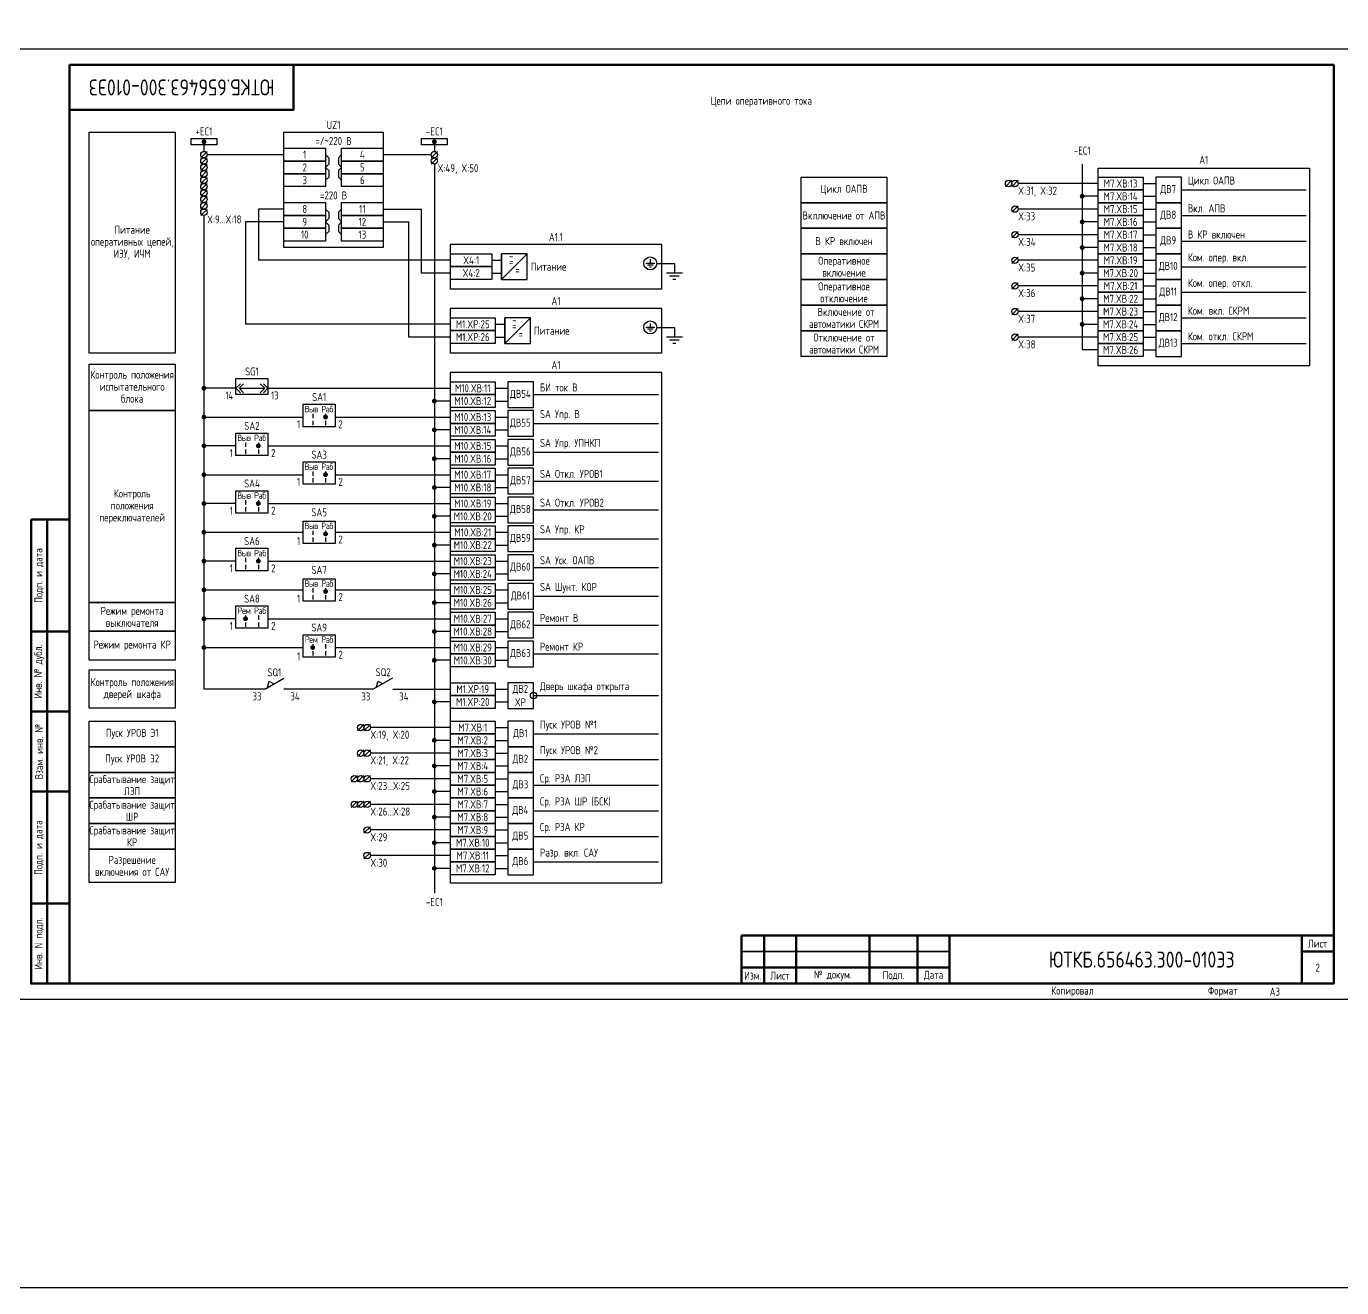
# Model space of a CAD drawing. Header units: millimetres. Extents: x -774 to 4101, y -90 to 618.
# Drawn here: x 426.5 to 837.5, y -90 to 304.1 of the extents above; entities that cross this region are included whole.
import ezdxf

# ---------------------------------------------------------------- set-up
doc = ezdxf.new("R2010")
doc.units = ezdxf.units.MM
doc.styles.add('Gost_type_A', font='GOST_A.TTF')

# ---------------------------------------------------------------- blocks, each defined once
blk = doc.blocks.new('Формат_А3')
blk.add_lwpolyline([(-420, 297), (0, 297), (0, 0), (-420, 0)], close=True)
at = {"lineweight": 50}
blk.add_lwpolyline([(-400, 292), (-5, 292), (-5, 5), (-400, 5)], close=True, dxfattribs=at)
blk = doc.blocks.new('Штамп угловой верхний')
at = {"lineweight": 50}
blk.add_lwpolyline([(0, 0), (70, 0), (70, -14), (0, -14)], close=True, dxfattribs=at)
blk = doc.blocks.new('Штамп левый нижний')
at = {"lineweight": 50}
for points in [[(-12, 145), (-7, 145), (-7, 110), (-12, 110)], [(-7, 145), (0, 145), (0, 110), (-7, 110)], [(-12, 110), (-7, 110), (-7, 85), (-12, 85)], [(-7, 110), (0, 110), (0, 85), (-7, 85)], [(-12, 85), (-7, 85), (-7, 60), (-12, 60)], [(-7, 85), (0, 85), (0, 60), (-7, 60)], [(-12, 60), (-7, 60), (-7, 25), (-12, 25)], [(-7, 60), (0, 60), (0, 25), (-7, 25)], [(-12, 25), (-7, 25), (-7, 0), (-12, 0)], [(-7, 25), (0, 25), (0, 0), (-7, 0)]]:
    blk.add_lwpolyline(points, close=True, dxfattribs=at)
at = {"char_height": 2.5, "attachment_point": 5, "rotation": 90, "style": 'Gost_type_A'}
for s, insert, width in [('Подп. и дата', (-9.5, 127.5), 35), ('Инв. № дубл.', (-9.5, 97.5), 25), ('Взам. инв. №', (-9.5, 72.5), 25), ('Подп. и дата', (-9.5, 42.5), 35), ('Инв. N подл.', (-9.5, 12.5), 25)]:
    blk.add_mtext(s, dxfattribs=dict(at, insert=insert, width=width))
blk = doc.blocks.new('Штамп малый нижний')
at = {"lineweight": 50}
for points in [[(-185, 15), (-178, 15), (-178, 5), (-185, 5)], [(-178, 15), (-168, 15), (-168, 5), (-178, 5)], [(-168, 15), (-145, 15), (-145, 5), (-168, 5)], [(-145, 15), (-130, 15), (-130, 5), (-145, 5)], [(-130, 15), (-120, 15), (-120, 5), (-130, 5)], [(-120, 15), (-10, 15), (-10, 0), (-120, 0)], [(-10, 15), (0, 15), (0, 10), (-10, 10)], [(-10, 10), (0, 10), (0, 0), (-10, 0)], [(-185, 5), (-178, 5), (-178, 0), (-185, 0)], [(-178, 5), (-168, 5), (-168, 0), (-178, 0)], [(-168, 5), (-145, 5), (-145, 0), (-168, 0)], [(-145, 5), (-130, 5), (-130, 0), (-145, 0)], [(-130, 5), (-120, 5), (-120, 0), (-130, 0)]]:
    blk.add_lwpolyline(points, close=True, dxfattribs=at)
for points in [[(-185, 15), (-178, 15), (-178, 10), (-185, 10)], [(-178, 15), (-168, 15), (-168, 10), (-178, 10)], [(-168, 15), (-145, 15), (-145, 10), (-168, 10)], [(-145, 15), (-130, 15), (-130, 10), (-145, 10)], [(-130, 15), (-120, 15), (-120, 10), (-130, 10)], [(-185, 10), (-178, 10), (-178, 5), (-185, 5)], [(-178, 10), (-168, 10), (-168, 5), (-178, 5)], [(-168, 10), (-145, 10), (-145, 5), (-168, 5)], [(-145, 10), (-130, 10), (-130, 5), (-145, 5)], [(-130, 10), (-120, 10), (-120, 5), (-130, 5)]]:
    blk.add_lwpolyline(points, close=True)
at = {"char_height": 2.5, "style": 'Gost_type_A'}
for s, insert, width, attachment_point in [('Лист', (-5, 12.5), 10, 5), ('Изм.', (-181.5, 2.5), 7, 5), ('Лист', (-173, 2.5), 10, 5), ('№ докум.', (-156.5, 2.5), 23, 5), ('Подп.', (-137.5, 2.5), 15, 5), ('Дата', (-125, 2.5), 10, 5), ('Копировал', (-75, -2.53), 13.1202, 6), ('Формат', (-30, -2.53), 13.1202, 6)]:
    blk.add_mtext(s, dxfattribs=dict(at, insert=insert, width=width, attachment_point=attachment_point))
blk = doc.blocks.new('POINT')
at = {"const_width": 0.75}
blk.add_lwpolyline([(-0.375, 0, 1), (0.375, 0, 1)], format="xyb", close=True, dxfattribs=at)
blk = doc.blocks.new('Шинка')
blk.add_lwpolyline([(-4, 1), (4, 1), (4, -1), (-4, -1)], close=True)
blk.add_blockref('POINT', (0, 0))
blk = doc.blocks.new('БИ_разъем')
for p, q in [((0, 0), (1.41, 1.41)), ((0, 0), (1.41, 1.41)), ((0, 0), (1.41, -1.41)), ((0, 0), (1.41, -1.41)), ((1, 0), (2.41, 1.41)), ((1, 0), (2.41, -1.41)), ((1, 0), (9, 0)), ((9, 0), (7.59, 1.41)), ((9, 0), (7.59, -1.41)), ((10, 0), (8.59, 1.41)), ((10, 0), (8.59, 1.41)), ((10, 0), (8.59, -1.41)), ((10, 0), (8.59, -1.41))]:
    blk.add_line(p, q)
blk = doc.blocks.new('Переключатель_положение')
for p, q in [((2, 1), (2, -0.34)), ((2, -1.14), (2, -2.49))]:
    blk.add_line(p, q)

msp = doc.modelspace()

# ---------------------------------------------------------------- linework, layer by layer
for p, q in [((482, 268), (482, 265)), ((554, 268), (554, 265)), ((483, 265), (481, 263)), ((483, 264), (507, 264)), ((538, 264), (553, 264)), ((555, 265), (553, 263)), ((483, 263), (481, 261)), ((483, 261), (481, 259)), ((483, 259), (481, 257)), ((555, 263), (553, 261)), ((554, 261), (554, 33.27)), ((756.42, 261), (756.42, 202.97)), ((483, 257), (481, 255)), ((483, 255), (481, 253)), ((734.41, 255.97), (732.41, 253.97)), ((736.42, 255.97), (734.42, 253.97)), ((761.42, 254.97), (736.43, 254.97)), ((775.42, 254.97), (779.42, 254.97)), ((483, 253), (481, 251)), ((483, 251), (481, 249)), ((761.42, 250.97), (756.42, 250.97)), ((775.42, 250.97), (779.42, 250.97)), ((787.42, 252.97), (826.42, 252.97)), ((483, 249), (481, 247)), ((483, 247), (481, 245)), ((507, 247), (499, 247)), ((499, 247), (499, 231)), ((538, 247), (550, 247)), ((550, 227), (550, 247)), ((736.42, 247.97), (734.42, 245.97)), ((761.42, 246.97), (736.43, 246.97)), ((775.42, 246.97), (779.42, 246.97)), ((482, 245), (482, 97)), ((495, 243), (495, 211)), ((507, 243), (495, 243)), ((538, 243), (546, 243)), ((546, 207), (546, 243)), ((761.42, 242.97), (756.42, 242.97)), ((775.42, 242.97), (779.42, 242.97)), ((787.42, 244.97), (826.42, 244.97)), ((736.42, 239.97), (734.42, 237.97)), ((761.42, 238.97), (736.43, 238.97)), ((775.42, 238.97), (779.42, 238.97)), ((761.42, 234.97), (756.42, 234.97)), ((775.42, 234.97), (779.42, 234.97)), ((787.42, 236.97), (826.42, 236.97)), ((559, 231), (499, 231)), ((575, 225), (575, 233)), ((575, 225), (583, 233)), ((736.42, 231.97), (734.42, 229.97)), ((761.42, 230.97), (736.43, 230.97)), ((775.42, 230.97), (779.42, 230.97)), ((559, 227), (550, 227)), ((623.48, 230), (629, 230)), ((761.42, 226.97), (756.42, 226.97)), ((775.42, 226.97), (779.42, 226.97)), ((787.42, 228.97), (826.42, 228.97)), ((736.42, 223.97), (734.42, 221.97)), ((761.42, 222.97), (736.43, 222.97)), ((775.42, 222.97), (779.42, 222.97)), ((761.42, 218.97), (756.42, 218.97)), ((775.42, 218.97), (779.42, 218.97)), ((787.42, 220.97), (826.42, 220.97)), ((736.42, 215.97), (734.42, 213.97)), ((761.42, 214.97), (736.43, 214.97)), ((775.42, 214.97), (779.42, 214.97)), ((559, 211), (495, 211)), ((576, 205), (576, 213)), ((576, 205), (584, 213)), ((623.48, 210), (629, 210)), ((761.42, 210.97), (756.42, 210.97)), ((775.42, 210.97), (779.42, 210.97)), ((787.42, 212.97), (826.42, 212.97)), ((559, 207), (546, 207)), ((736.42, 207.97), (734.42, 205.97)), ((761.42, 206.97), (736.43, 206.97)), ((775.42, 206.97), (779.42, 206.97)), ((761.42, 202.97), (756.42, 202.97)), ((775.42, 202.97), (779.42, 202.97)), ((787.42, 204.97), (826.42, 204.97)), ((492, 191), (482, 191)), ((502, 191), (559, 191)), ((573, 191), (577, 191)), ((559, 187), (554, 187)), ((573, 187), (577, 187)), ((585, 189), (624, 189)), ((482, 182), (513, 182)), ((523, 182), (559, 182)), ((573, 182), (577, 182)), ((559, 178), (554, 178)), ((573, 178), (577, 178)), ((585, 180), (624, 180)), ((492, 173), (482, 173)), ((502, 173), (559, 173)), ((573, 173), (577, 173)), ((559, 169), (554, 169)), ((573, 169), (577, 169)), ((585, 171), (624, 171)), ((482, 164), (513, 164)), ((523, 164), (559, 164)), ((573, 164), (577, 164)), ((585, 162), (624, 162)), ((559, 160), (554, 160)), ((573, 160), (577, 160)), ((492, 155), (482, 155)), ((502, 155), (559, 155)), ((573, 155), (577, 155)), ((585, 153), (624, 153)), ((559, 151), (554, 151)), ((573, 151), (577, 151)), ((482, 146), (513, 146)), ((523, 146), (559, 146)), ((573, 146), (577, 146)), ((585, 144), (624, 144)), ((559, 142), (554, 142)), ((573, 142), (577, 142)), ((492, 137), (482, 137)), ((502, 137), (559, 137)), ((573, 137), (577, 137)), ((559, 133), (554, 133)), ((573, 133), (577, 133)), ((585, 135), (624, 135)), ((482, 128), (513, 128)), ((523, 128), (559, 128)), ((573, 128), (577, 128)), ((559, 124), (554, 124)), ((573, 124), (577, 124)), ((585, 126), (624, 126)), ((492, 119), (482, 119)), ((502, 119), (559, 119)), ((573, 119), (577, 119)), ((585, 117), (624, 117)), ((559, 115), (554, 115)), ((573, 115), (577, 115)), ((482, 110), (513, 110)), ((523, 110), (559, 110)), ((573, 110), (577, 110)), ((585, 108), (624, 108)), ((559, 106), (554, 106)), ((573, 106), (577, 106)), ((501, 97), (507, 100.46)), ((501.86, 97.5), (502.43, 99.48)), ((502.43, 99.48), (503.87, 98.65)), ((535, 97.05), (541, 100.51)), ((535.86, 97.55), (536.43, 99.53)), ((536.43, 99.53), (537.87, 98.7)), ((501, 97), (482, 97)), ((507, 97.05), (535, 97.05)), ((541, 97), (559, 97)), ((573, 97), (577, 97)), ((585, 95), (624, 95)), ((559, 93), (554, 93)), ((573, 93), (577, 93)), ((531.99, 86), (529.99, 84)), ((534, 86), (532, 84)), ((559, 85), (534, 85)), ((573, 85), (577, 85)), ((585, 83), (624, 83)), ((559, 81), (554, 81)), ((573, 81), (577, 81)), ((531.99, 78), (529.99, 76)), ((534, 78), (532, 76)), ((559, 77), (534, 77)), ((573, 77), (577, 77)), ((585, 75), (624, 75)), ((529.98, 70), (527.98, 68)), ((531.99, 70), (529.99, 68)), ((534, 70), (532, 68)), ((559, 73), (554, 73)), ((573, 73), (577, 73)), ((559, 69), (534, 69)), ((573, 69), (577, 69)), ((585, 67), (624, 67)), ((529.98, 62), (527.98, 60)), ((531.99, 62), (529.99, 60)), ((534, 62), (532, 60)), ((559, 65), (554, 65)), ((573, 65), (577, 65)), ((559, 61), (534, 61)), ((573, 61), (577, 61)), ((585, 59), (624, 59)), ((534, 54), (532, 52)), ((559, 57), (554, 57)), ((573, 57), (577, 57)), ((559, 53), (534, 53)), ((573, 53), (577, 53)), ((585, 51), (624, 51)), ((534, 46), (532, 44)), ((559, 49), (554, 49)), ((573, 49), (577, 49)), ((559, 45), (534, 45)), ((573, 45), (577, 45)), ((585, 43), (624, 43)), ((559, 41), (554, 41)), ((573, 41), (577, 41))]:
    msp.add_line(p, q)
at = {"ltscale": 4}
for p, q in [((572, 231), (575, 231)), ((572, 227), (575, 227)), ((573, 211), (576, 211)), ((573, 207), (576, 207))]:
    msp.add_line(p, q, dxfattribs=at)
at = {"ltscale": 4.32}
for p, q in [((621.46, 231.28), (621.46, 230)), ((622.89, 230), (620.04, 230)), ((622.32, 229.43), (620.61, 229.43)), ((621.75, 228.86), (621.18, 228.86)), ((631.5, 227), (626.5, 227)), ((629, 230), (629, 227)), ((630.5, 226), (627.5, 226)), ((629.5, 225), (628.5, 225)), ((622.89, 210), (620.04, 210)), ((621.46, 211.28), (621.46, 210)), ((629, 210), (629, 207)), ((622.32, 209.43), (620.61, 209.43)), ((621.75, 208.86), (621.18, 208.86)), ((631.5, 207), (626.5, 207)), ((630.5, 206), (627.5, 206)), ((629.5, 205), (628.5, 205))]:
    msp.add_line(p, q, dxfattribs=at)
at = {"color": 3}
msp.add_lwpolyline([(-774, 618), (4101, 618), (4101, -90), (-774, -90)], close=True, dxfattribs=at)
for points in [[(473, 202), (446.14, 202), (446.14, 270.96), (473, 270.96)], [(507, 271), (538, 271), (538, 235), (507, 235)], [(507, 266), (520, 266), (520, 262), (507, 262)], [(525, 266), (538, 266), (538, 262), (525, 262)], [(507, 262), (520, 262), (520, 258), (507, 258)], [(525, 262), (538, 262), (538, 258), (525, 258)], [(761.42, 259.76), (827.42, 259.76), (827.42, 198.05), (761.42, 198.05)], [(507, 258), (520, 258), (520, 254), (507, 254)], [(525, 258), (538, 258), (538, 254), (525, 254)], [(695.42, 248.97), (668.56, 248.97), (668.56, 256.97), (695.42, 256.97)], [(761.42, 256.97), (775.42, 256.97), (775.42, 252.97), (761.42, 252.97)], [(761.42, 252.97), (775.42, 252.97), (775.42, 248.97), (761.42, 248.97)], [(507, 249), (520, 249), (520, 245), (507, 245)], [(525, 249), (538, 249), (538, 245), (525, 245)], [(695.42, 240.97), (668.56, 240.97), (668.56, 248.97), (695.42, 248.97)], [(761.42, 248.97), (775.42, 248.97), (775.42, 244.97), (761.42, 244.97)], [(507, 245), (520, 245), (520, 241), (507, 241)], [(525, 245), (538, 245), (538, 241), (525, 241)], [(761.42, 244.97), (775.42, 244.97), (775.42, 240.97), (761.42, 240.97)], [(507, 241), (520, 241), (520, 237), (507, 237)], [(525, 241), (538, 241), (538, 237), (525, 237)], [(695.42, 232.97), (668.56, 232.97), (668.56, 240.97), (695.42, 240.97)], [(761.42, 240.97), (775.42, 240.97), (775.42, 236.97), (761.42, 236.97)], [(559, 236), (625, 236), (625, 222), (559, 222)], [(761.42, 236.97), (775.42, 236.97), (775.42, 232.97), (761.42, 232.97)], [(559, 233), (572, 233), (572, 229), (559, 229)], [(695.42, 224.97), (668.56, 224.97), (668.56, 232.97), (695.42, 232.97)], [(761.42, 232.97), (775.42, 232.97), (775.42, 228.97), (761.42, 228.97)], [(559, 229), (572, 229), (572, 225), (559, 225)], [(761.42, 228.97), (775.42, 228.97), (775.42, 224.97), (761.42, 224.97)], [(695.42, 216.97), (668.56, 216.97), (668.56, 224.97), (695.42, 224.97)], [(761.42, 224.97), (775.42, 224.97), (775.42, 220.97), (761.42, 220.97)], [(761.42, 220.97), (775.42, 220.97), (775.42, 216.97), (761.42, 216.97)], [(559, 216), (625, 216), (625, 202), (559, 202)], [(695.42, 208.97), (668.56, 208.97), (668.56, 216.97), (695.42, 216.97)], [(761.42, 216.97), (775.42, 216.97), (775.42, 212.97), (761.42, 212.97)], [(559, 213), (573, 213), (573, 209), (559, 209)], [(761.42, 212.97), (775.42, 212.97), (775.42, 208.97), (761.42, 208.97)], [(559, 209), (573, 209), (573, 205), (559, 205)], [(695.42, 200.97), (668.56, 200.97), (668.56, 208.97), (695.42, 208.97)], [(761.42, 208.97), (775.42, 208.97), (775.42, 204.97), (761.42, 204.97)], [(761.42, 204.97), (775.42, 204.97), (775.42, 200.97), (761.42, 200.97)], [(473, 184), (446.14, 184), (446.14, 198.53), (473, 198.53)], [(492, 194), (502, 194), (502, 189), (492, 189)], [(559, 196), (625, 196), (625, 36.4), (559, 36.4)], [(559, 193), (573, 193), (573, 189), (559, 189)], [(513, 186), (523, 186), (523, 179), (513, 179)], [(559, 189), (573, 189), (573, 185), (559, 185)], [(473, 124.08), (446.14, 124.08), (446.14, 184), (473, 184)], [(559, 184), (573, 184), (573, 180), (559, 180)], [(492, 177), (502, 177), (502, 170), (492, 170)], [(559, 180), (573, 180), (573, 176), (559, 176)], [(559, 175), (573, 175), (573, 171), (559, 171)], [(559, 171), (573, 171), (573, 167), (559, 167)], [(513, 168), (523, 168), (523, 161), (513, 161)], [(559, 166), (573, 166), (573, 162), (559, 162)], [(559, 162), (573, 162), (573, 158), (559, 158)], [(492, 159), (502, 159), (502, 152), (492, 152)], [(559, 157), (573, 157), (573, 153), (559, 153)], [(559, 153), (573, 153), (573, 149), (559, 149)], [(513, 149.5), (523, 149.5), (523, 142.5), (513, 142.5)], [(559, 148), (573, 148), (573, 144), (559, 144)], [(559, 144), (573, 144), (573, 140), (559, 140)], [(492, 141), (502, 141), (502, 134), (492, 134)], [(559, 139), (573, 139), (573, 135), (559, 135)], [(559, 135), (573, 135), (573, 131), (559, 131)], [(513, 131.5), (523, 131.5), (523, 124.5), (513, 124.5)], [(559, 130), (573, 130), (573, 126), (559, 126)], [(473, 115.08), (446.14, 115.08), (446.14, 124.08), (473, 124.08)], [(559, 126), (573, 126), (573, 122), (559, 122)], [(492, 123), (502, 123), (502, 116), (492, 116)], [(559, 121), (573, 121), (573, 117), (559, 117)], [(559, 117), (573, 117), (573, 113), (559, 113)], [(473, 106.08), (446.14, 106.08), (446.14, 115.08), (473, 115.08)], [(513, 114), (523, 114), (523, 107), (513, 107)], [(559, 112), (573, 112), (573, 108), (559, 108)], [(559, 108), (573, 108), (573, 104), (559, 104)], [(473, 91.03), (446.14, 91.03), (446.14, 102.99), (473, 102.99)], [(559, 99), (573, 99), (573, 95), (559, 95)], [(559, 95), (573, 95), (573, 91), (559, 91)], [(473, 79), (446.14, 79), (446.14, 87), (473, 87)], [(559, 87), (573, 87), (573, 83), (559, 83)], [(559, 83), (573, 83), (573, 79), (559, 79)], [(473, 71), (446.14, 71), (446.14, 79), (473, 79)], [(559, 79), (573, 79), (573, 75), (559, 75)], [(559, 75), (573, 75), (573, 71), (559, 71)], [(473, 63), (446.14, 63), (446.14, 71), (473, 71)], [(559, 71), (573, 71), (573, 67), (559, 67)], [(559, 67), (573, 67), (573, 63), (559, 63)], [(473, 55), (446.14, 55), (446.14, 63), (473, 63)], [(559, 63), (573, 63), (573, 59), (559, 59)], [(559, 59), (573, 59), (573, 55), (559, 55)], [(473, 47), (446.14, 47), (446.14, 55), (473, 55)], [(559, 55), (573, 55), (573, 51), (559, 51)], [(559, 51), (573, 51), (573, 47), (559, 47)], [(473, 36.58), (446.14, 36.58), (446.14, 47), (473, 47)], [(559, 47), (573, 47), (573, 43), (559, 43)], [(559, 43), (573, 43), (573, 39), (559, 39)]]:
    msp.add_lwpolyline(points, close=True)
for points in [[(520, 264), (521, 263), (521, 261), (520, 260)], [(525, 264), (524, 263), (524, 261), (525, 260)], [(520, 260), (521, 259), (521, 257), (520, 256)], [(525, 260), (524, 259), (524, 257), (525, 256)], [(520, 247), (521, 246), (521, 244), (520, 243)], [(525, 247), (524, 246), (524, 244), (525, 243)], [(520, 243), (521, 242), (521, 240), (520, 239)], [(525, 243), (524, 242), (524, 240), (525, 239)]]:
    msp.add_lwpolyline(points)
at = {"ltscale": 4}
for points in [[(779.42, 248.97), (787.42, 248.97), (787.42, 256.97), (779.42, 256.97)], [(779.42, 240.97), (787.42, 240.97), (787.42, 248.97), (779.42, 248.97)], [(779.42, 232.97), (787.42, 232.97), (787.42, 240.97), (779.42, 240.97)], [(575, 225), (583, 225), (583, 233), (575, 233)], [(779.42, 224.97), (787.42, 224.97), (787.42, 232.97), (779.42, 232.97)], [(779.42, 216.97), (787.42, 216.97), (787.42, 224.97), (779.42, 224.97)], [(779.42, 208.97), (787.42, 208.97), (787.42, 216.97), (779.42, 216.97)], [(576, 205), (584, 205), (584, 213), (576, 213)], [(779.42, 200.97), (787.42, 200.97), (787.42, 208.97), (779.42, 208.97)], [(577, 185), (585, 185), (585, 193), (577, 193)], [(577, 176), (585, 176), (585, 184), (577, 184)], [(577, 167), (585, 167), (585, 175), (577, 175)], [(577, 158), (585, 158), (585, 166), (577, 166)], [(577, 149), (585, 149), (585, 157), (577, 157)], [(577, 140), (585, 140), (585, 148), (577, 148)], [(577, 131), (585, 131), (585, 139), (577, 139)], [(577, 122), (585, 122), (585, 130), (577, 130)], [(577, 113), (585, 113), (585, 121), (577, 121)], [(577, 104), (585, 104), (585, 112), (577, 112)], [(577, 91), (585, 91), (585, 99), (577, 99)], [(577, 79), (585, 79), (585, 87), (577, 87)], [(577, 71), (585, 71), (585, 79), (577, 79)], [(577, 63), (585, 63), (585, 71), (577, 71)], [(577, 55), (585, 55), (585, 63), (577, 63)], [(577, 47), (585, 47), (585, 55), (577, 55)], [(577, 39), (585, 39), (585, 47), (577, 47)]]:
    msp.add_lwpolyline(points, close=True, dxfattribs=at)
for centre, radius in [((482, 264), 1), ((554, 264), 1), ((482, 262), 1), ((482, 260), 1), ((482, 258), 1), ((554, 262), 1), ((482, 256), 1), ((482, 254), 1), ((733.41, 254.97), 1), ((735.42, 254.97), 1), ((482, 252), 1), ((482, 250), 1), ((482, 248), 1), ((482, 246), 1), ((735.42, 246.97), 1), ((735.42, 238.97), 1), ((621.46, 230), 2.02), ((735.42, 230.97), 1), ((735.42, 222.97), 1), ((735.42, 214.97), 1), ((621.46, 210), 2.02), ((735.42, 206.97), 1), ((585, 95), 1), ((530.99, 85), 1), ((533, 85), 1), ((530.99, 77), 1), ((533, 77), 1), ((528.98, 69), 1), ((530.99, 69), 1), ((533, 69), 1), ((528.98, 61), 1), ((530.99, 61), 1), ((533, 61), 1), ((533, 53), 1), ((533, 45), 1)]:
    msp.add_circle(centre, radius)

# ---------------------------------------------------------------- block references
for name, p in [('Формат_А3', (840, 0)), ('Штамп угловой верхний', (440, 292)), ('Шинка', (482, 268)), ('Шинка', (554, 268)), ('POINT', (756.42, 250.97)), ('POINT', (756.42, 242.97)), ('POINT', (756.42, 234.97)), ('POINT', (756.42, 226.97)), ('POINT', (756.42, 218.97)), ('POINT', (756.42, 210.97)), ('POINT', (482, 191)), ('БИ_разъем', (492, 191)), ('POINT', (554, 187)), ('POINT', (482, 182)), ('Переключатель_положение', (514, 182)), ('POINT', (520, 182)), ('Переключатель_положение', (518, 182)), ('POINT', (554, 178)), ('POINT', (482, 173)), ('Переключатель_положение', (493, 173)), ('POINT', (499, 173)), ('Переключатель_положение', (497, 173)), ('POINT', (554, 169)), ('POINT', (482, 164)), ('Переключатель_положение', (514, 164)), ('POINT', (520, 164)), ('Переключатель_положение', (518, 164)), ('POINT', (554, 160)), ('POINT', (482, 155)), ('Переключатель_положение', (493, 155)), ('POINT', (499, 155)), ('Переключатель_положение', (497, 155)), ('Штамп левый нижний', (440, 5)), ('POINT', (554, 151)), ('POINT', (482, 146)), ('Переключатель_положение', (514, 145.5)), ('POINT', (520, 145.5)), ('Переключатель_положение', (518, 145.5)), ('POINT', (554, 142)), ('POINT', (482, 137)), ('Переключатель_положение', (493, 137)), ('POINT', (499, 137)), ('Переключатель_положение', (497, 137)), ('POINT', (554, 133)), ('POINT', (482, 128)), ('Переключатель_положение', (514, 127.5)), ('POINT', (520, 127.5)), ('Переключатель_положение', (518, 127.5)), ('POINT', (554, 124)), ('POINT', (482, 119)), ('POINT', (495, 119)), ('Переключатель_положение', (493, 119)), ('Переключатель_положение', (497, 119)), ('POINT', (554, 115)), ('Переключатель_положение', (514, 110)), ('Переключатель_положение', (518, 110)), ('POINT', (482, 110)), ('POINT', (516, 110)), ('POINT', (554, 106)), ('POINT', (554, 93)), ('POINT', (554, 81)), ('POINT', (554, 73)), ('POINT', (554, 65)), ('POINT', (554, 57)), ('POINT', (554, 49)), ('POINT', (554, 41)), ('Штамп малый нижний', (835, 5))]:
    msp.add_blockref(name, p)

# ---------------------------------------------------------------- texts
at = {"insert": (475, 285), "char_height": 5, "width": 70, "attachment_point": 5, "rotation": 180, "style": 'Gost_type_A'}
msp.add_mtext('ЮТКБ.656463.300-010Э3', dxfattribs=at)
at = {"char_height": 2.5, "line_spacing_factor": 0.9, "style": 'Gost_type_A'}
for s, insert, width, attachment_point in [('Цепи оперативного тока', (656.12, 280.49), 197, 5), ('UZ1', (522.5, 272), 31, 8), ('=/~220 В', (522.5, 267), 31, 8), ('A1', (794.42, 261.12), 66, 8), ('X:49, X:50', (555, 261), 16, 1), ('=220 В', (522.5, 250), 31, 8), ('Цикл ОАПВ', (681.99, 252.97), 26.8592, 5), ('X:31, X:32', (736.42, 253.97), 13, 1), ('X:9...X:18', (483, 245), 16, 1), ('Вкллючение от АПВ', (681.99, 244.97), 26.8592, 5), ('X:33', (736.42, 245.97), 13, 1), ('Питание оперативных цепей, ИЭУ, ИЧМ', (459.57, 236.5), 26.8592, 5), ('A1.1', (592, 237), 66, 8), ('В КР включен', (681.99, 236.97), 26.8592, 5), ('X:34', (736.42, 237.97), 13, 1), ('Оперативное включение', (681.99, 228.97), 26.8592, 5), ('X:35', (736.42, 229.97), 13, 1), ('Оперативное отключение', (681.99, 220.97), 26.8592, 5), ('X:36', (736.42, 221.97), 13, 1), ('A1', (592, 217), 66, 8), (' Включение от {\\T0.95;автоматики СКРМ}', (681.99, 212.97), 26.8592, 5), ('X:37', (736.42, 213.97), 13, 1), ('Отключение от {\\T0.95;автоматики СКРМ}', (681.99, 204.97), 26.8592, 5), ('X:38', (736.42, 205.97), 13, 1), ('SG1', (497, 195), 10, 8), ('A1', (592, 197), 66, 8), ('Контроль положения\\Pиспытательного блока', (459.57, 191.5), 26.8592, 5), ('{\\T0.9;14}', (491, 190), 5, 3), ('{\\T0.9;13}', (503, 190), 5, 1), ('Контроль \\Pположения\\Pпереключателей', (459.57, 154.04), 26.8592, 5), ('Режим ремонта выключателя', (459.57, 119.58), 26.8592, 5), ('Режим ремонта КР', (459.57, 110.58), 26.8592, 5), ('Контроль положения\\Pдверей шкафа', (459.64, 97), 26.7258, 5), ('Пуск УРОВ Э1', (459.57, 83), 26.8592, 5), ('X:19, X:20', (534, 84), 13, 1), ('Пуск УРОВ Э2', (459.57, 75), 26.8592, 5), ('X:21, X:22', (534, 76), 13, 1), ('Срабатывание защит ЛЭП', (459.57, 67), 26.8592, 5), ('X:23...X:25', (534, 68), 13, 1), ('Срабатывание защит ШР', (459.57, 59), 26.8592, 5), ('X:26...X:28', (534, 60), 13, 1), ('Срабатывание защит КР', (459.57, 51), 26.8592, 5), ('X:29', (534, 52), 13, 1), ('Разрешение включения от САУ', (459.57, 41.79), 26.8592, 5), ('X:30', (534, 44), 13, 1)]:
    msp.add_mtext(s, dxfattribs=dict(at, insert=insert, width=width, attachment_point=attachment_point))
at = {"style": 'Gost_type_A'}
for s, insert, char_height, width, attachment_point in [('+EC1', (482, 270), 2.5, 10, 8), ('-EC1', (554, 270), 2.5, 10, 8), ('1', (513.5, 264), 2.5, 13, 5), ('4', (531.5, 264), 2.5, 13, 5), ('-EC1', (756.42, 264), 2.5, 10, 8), ('2', (513.5, 260), 2.5, 13, 5), ('5', (531.5, 260), 2.5, 13, 5), ('3', (513.5, 256), 2.5, 13, 5), ('6', (531.5, 256), 2.5, 13, 5), ('M7.XВ:13', (768.42, 254.97), 2.5, 14, 5), ('Цикл ОАПВ', (789.42, 253.97), 2.5, 30.8621, 7), ('M7.XВ:14', (768.42, 250.97), 2.5, 14, 5), ('ДВ7', (783.3, 252.97), 2.5, 7.7588, 5), ('8', (513.5, 247), 2.5, 13, 5), ('11', (531.5, 247), 2.5, 13, 5), ('M7.XВ:15', (768.42, 246.97), 2.5, 14, 5), ('Вкл. АПВ', (789.42, 245.97), 2.5, 32.8847, 7), ('9', (513.5, 243), 2.5, 13, 5), ('12', (531.5, 243), 2.5, 13, 5), ('M7.XВ:16', (768.42, 242.97), 2.5, 14, 5), ('ДВ8', (783.3, 244.97), 2.5, 7.7588, 5), ('10', (513.5, 239), 2.5, 13, 5), ('13', (531.5, 239), 2.5, 13, 5), ('M7.XВ:17', (768.42, 238.97), 2.5, 14, 5), ('ДВ9', (783.3, 236.97), 2.5, 7.7588, 5), ('В КР включен', (789.42, 237.78), 2.5, 27.8465, 7), ('M7.XВ:18', (768.42, 234.97), 2.5, 14, 5), ('X4:1', (565.5, 231), 2.5, 13, 5), ('~', (578, 232.03), 2.5, 2.7, 5), ('=', (578, 230.53), 2.5, 6, 5), ('Питание', (589.67, 228.99), 2.5, 11.3452, 5), ('M7.XВ:19', (768.42, 230.97), 2.5, 14, 5), ('ДВ10', (783.3, 228.97), 2.5, 7.7588, 5), ('Ком. опер. вкл.', (789.42, 229.97), 2.5, 27.8465, 7), ('X4:2', (565.5, 227), 2.5, 13, 5), ('=', (580, 228), 2.5, 6, 5), ('M7.XВ:20', (768.42, 226.97), 2.5, 14, 5), ('M7.XВ:21', (768.42, 222.97), 2.5, 14, 5), ('ДВ11', (783.3, 220.97), 2.5, 7.7588, 5), ('Ком. опер. откл.', (789.42, 221.97), 2.5, 27.8465, 7), ('M7.XВ:22', (768.42, 218.97), 2.5, 14, 5), ('M7.XВ:23', (768.42, 214.97), 2.5, 14, 5), ('ДВ12', (783.3, 212.97), 2.5, 7.7588, 5), ('Ком. вкл. СКРМ', (789.42, 213.97), 2.5, 27.8465, 7), ('M1.XP:25', (566, 211), 2.5, 13.9956, 5), ('~', (579, 212.03), 2.5, 2.7, 5), ('=', (579, 210.53), 2.5, 6, 5), ('Питание', (590.67, 208.99), 2.5, 11.3452, 5), ('M7.XВ:24', (768.42, 210.97), 2.5, 14, 5), ('M1.XP:26', (566, 207), 2.5, 13.9956, 5), ('=', (581, 208), 2.5, 6, 5), ('M7.XВ:25', (768.42, 206.97), 2.5, 14, 5), ('ДВ13', (783.3, 204.97), 2.5, 7.7588, 5), ('Ком. откл. СКРМ', (789.42, 205.97), 2.5, 27.8465, 7), ('M7.XВ:26', (768.42, 202.97), 2.5, 14, 5), ('SA1', (518, 187), 2.5, 10, 8), ('M10.XВ:11', (566, 191), 2.5, 14, 5), ('ДВ54', (580.88, 189), 2.5, 7.7588, 5), ('БИ ток В', (587, 190), 2.5, 27.8465, 7), ('{\\T0.9;Выв}', (515.5, 184.5), 2, 5, 5), ('{\\T0.9;Раб}', (520.5, 184.5), 2, 5, 5), ('M10.XВ:12', (566, 187), 2.5, 14, 5), ('{\\T0.9;1}', (512, 181), 2.5, 5, 3), ('{\\T0.9;2}', (524, 181), 2.5, 5, 1), ('M10.XВ:13', (566, 182), 2.5, 14, 5), ('ДВ55', (580.88, 180), 2.5, 7.7588, 5), ('SA Упр. В', (587, 181), 2.5, 27.8465, 7), ('SA2', (497, 178), 2.5, 10, 8), ('M10.XВ:14', (566, 178), 2.5, 14, 5), ('{\\T0.9;Выв}', (494.5, 175.5), 2, 5, 5), ('{\\T0.9;Раб}', (499.5, 175.5), 2, 5, 5), ('M10.XВ:15', (566, 173), 2.5, 14, 5), ('SA Упр. УПНКП', (587, 172), 2.5, 27.8465, 7), ('{\\T0.9;1}', (491, 172), 2.5, 5, 3), ('{\\T0.9;2}', (503, 172), 2.5, 5, 1), ('SA3', (518, 169), 2.5, 10, 8), ('M10.XВ:16', (566, 169), 2.5, 14, 5), ('ДВ56', (580.88, 171), 2.5, 7.7588, 5), ('{\\T0.9;Выв}', (515.5, 166.5), 2, 5, 5), ('{\\T0.9;Раб}', (520.5, 166.5), 2, 5, 5), ('M10.XВ:17', (566, 164), 2.5, 14, 5), ('SA Откл. УРОВ1', (587, 163), 2.5, 27.8465, 7), ('SA4', (497, 160), 2.5, 10, 8), ('{\\T0.9;1}', (512, 163), 2.5, 5, 3), ('{\\T0.9;2}', (524, 163), 2.5, 5, 1), ('M10.XВ:18', (566, 160), 2.5, 14, 5), ('ДВ57', (580.88, 162), 2.5, 7.7588, 5), ('{\\T0.9;Выв}', (494.5, 157.5), 2, 5, 5), ('{\\T0.9;Раб}', (499.5, 157.5), 2, 5, 5), ('M10.XВ:19', (566, 155), 2.5, 14, 5), ('SA Откл. УРОВ2', (587, 154), 2.5, 27.8465, 7), ('{\\T0.9;1}', (491, 154), 2.5, 5, 3), ('{\\T0.9;2}', (503, 154), 2.5, 5, 1), ('SA5', (518, 151), 2.5, 10, 8), ('M10.XВ:20', (566, 151), 2.5, 14, 5), ('ДВ58', (580.88, 153), 2.5, 7.7588, 5), ('{\\T0.9;Выв}', (515.5, 148), 2, 5, 5), ('{\\T0.9;Раб}', (520.5, 148), 2, 5, 5), ('SA Упр. КР', (587, 145), 2.5, 27.8465, 7), ('SA6', (497, 142), 2.5, 10, 8), ('{\\T0.9;1}', (512, 144.5), 2.5, 5, 3), ('{\\T0.9;2}', (524, 145), 2.5, 5, 1), ('M10.XВ:21', (566, 146), 2.5, 14, 5), ('ДВ59', (580.88, 144), 2.5, 7.7588, 5), ('{\\T0.9;Выв}', (494.5, 139.5), 2, 5, 5), ('{\\T0.9;Раб}', (499.5, 139.5), 2, 5, 5), ('M10.XВ:22', (566, 142), 2.5, 14, 5), ('{\\T0.9;1}', (491, 136), 2.5, 5, 3), ('{\\T0.9;2}', (503, 136), 2.5, 5, 1), ('M10.XВ:23', (566, 137), 2.5, 14, 5), ('ДВ60', (580.88, 135), 2.5, 7.7588, 5), ('SA Уск. ОАПВ', (587, 136), 2.5, 27.8465, 7), ('SA7', (518, 133), 2.5, 10, 8), ('M10.XВ:24', (566, 133), 2.5, 14, 5), ('{\\T0.9;Выв}', (515.5, 130), 2, 5, 5), ('{\\T0.9;Раб}', (520.5, 130), 2, 5, 5), ('M10.XВ:25', (566, 128), 2.5, 14, 5), ('ДВ61', (580.88, 126), 2.5, 7.7588, 5), ('SA Шунт. КОР', (587, 127), 2.5, 27.8465, 7), ('SA8', (497, 124), 2.5, 10, 8), ('{\\T0.9;1}', (512, 126.5), 2.5, 5, 3), ('{\\T0.9;2}', (524, 127), 2.5, 5, 1), ('M10.XВ:26', (566, 124), 2.5, 14, 5), ('{\\T0.9;Рем}', (494.5, 121.5), 2, 5, 5), ('{\\T0.9;Раб}', (499.5, 121.5), 2, 5, 5), ('M10.XВ:27', (566, 119), 2.5, 14, 5), ('Ремонт В', (587, 118), 2.5, 27.8465, 7), ('{\\T0.9;1}', (491, 118), 2.5, 5, 3), ('{\\T0.9;2}', (503, 118), 2.5, 5, 1), ('SA9', (518, 115), 2.5, 10, 8), ('M10.XВ:28', (566, 115), 2.5, 14, 5), ('ДВ62', (580.88, 117), 2.5, 7.7588, 5), ('{\\T0.9;Рем}', (515.5, 112.5), 2, 5, 5), ('{\\T0.9;Раб}', (520.5, 112.5), 2, 5, 5), ('M10.XВ:29', (566, 110), 2.5, 14, 5), ('Ремонт КР', (587, 109), 2.5, 27.8465, 7), ('{\\T0.9;1}', (512, 108.5), 2.5, 5, 3), ('{\\T0.9;2}', (524, 109), 2.5, 5, 1), ('M10.XВ:30', (566, 106), 2.5, 14, 5), ('ДВ63', (580.88, 108), 2.5, 7.7588, 5), ('SQ1', (504, 101), 2.5, 10, 8), ('SQ2', (538, 101.05), 2.5, 10, 8), ('Дверь шкафа открыта', (587, 96), 2.5, 35.9749, 7), ('33', (500, 96), 2.5, 6, 3), ('34', (509, 96), 2.5, 6, 1), ('33', (534, 95.95), 2.5, 6, 3), ('34', (543, 95.95), 2.5, 6, 1), ('M1.XP:19', (566, 97), 2.5, 14, 5), ('ДВ2 XP', (580.88, 95), 2.5, 7.7588, 5), ('M1.XP:20', (566, 93), 2.5, 14, 5), ('Пуск УРОВ №1', (587, 84), 2.5, 30.8621, 7), ('M7.XВ:2', (566, 81), 2.5, 14, 5), ('M7.XВ:1', (566, 85), 2.5, 14, 5), ('ДВ1', (580.88, 83), 2.5, 7.7588, 5), ('M7.XВ:3', (566, 77), 2.5, 14, 5), ('Пуск УРОВ №2', (587, 76), 2.5, 32.8847, 7), ('M7.XВ:4', (566, 73), 2.5, 14, 5), ('ДВ2', (580.88, 75), 2.5, 7.7588, 5), ('M7.XВ:5', (566, 69), 2.5, 14, 5), ('Ср. РЗА ЛЭП', (587, 67.22), 2.5, 27.8465, 7), ('M7.XВ:6', (566, 65), 2.5, 14, 5), ('ДВ3', (580.88, 67), 2.5, 7.7588, 5), ('M7.XВ:7', (566, 61), 2.5, 14, 5), ('Ср. РЗА ШР (БСК)', (587, 60), 2.5, 27.8465, 7), ('M7.XВ:8', (566, 57), 2.5, 14, 5), ('ДВ4', (580.88, 59), 2.5, 7.7588, 5), ('M7.XВ:9', (566, 53), 2.5, 14, 5), ('Ср. РЗА КР', (587, 52), 2.5, 27.8465, 7), ('M7.XВ:10', (566, 49), 2.5, 14, 5), ('ДВ5', (580.88, 51), 2.5, 7.7588, 5), ('M7.XВ:11', (566, 45), 2.5, 14, 5), ('Разр. вкл. САУ', (587, 44), 2.5, 27.8465, 7), ('M7.XВ:12', (566, 41), 2.5, 14, 5), ('ДВ6', (580.88, 43), 2.5, 7.7588, 5), ('-EC1', (554, 29.26), 2.5, 10, 8), ('ЮТКБ.656463.300-010Э3', (775, 12.5), 5, 120, 5), ('2', (830, 10), 2.5, 10, 5), ('A3', (815, 2.5), 2.5, 20, 4)]:
    msp.add_mtext(s, dxfattribs=dict(at, insert=insert, char_height=char_height, width=width, attachment_point=attachment_point))

doc.saveas('drawing.dxf')
